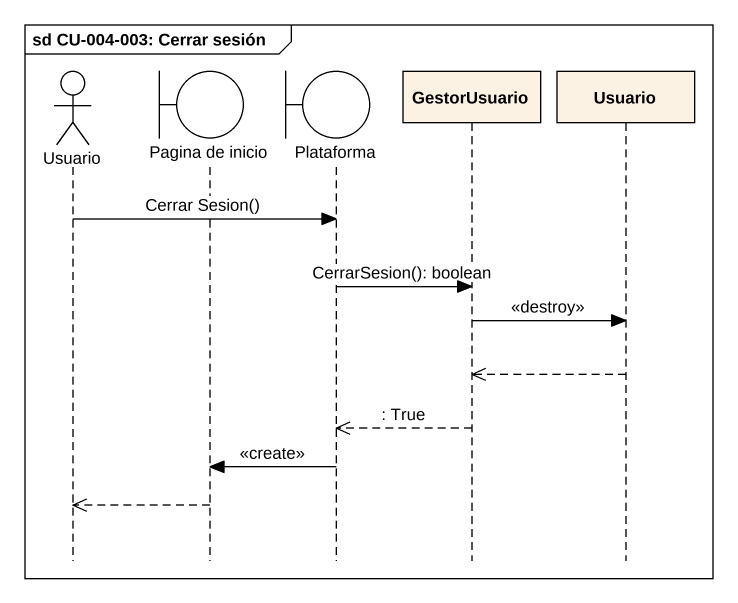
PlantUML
@startuml
mainframe sd CU-004-003: Cerrar sesión
hide footbox
actor Usuario
boundary "Pagina de inicio" as Pagina_de_inicio
boundary Plataforma
participant GestorUsuario
participant "Usuario" as Usuario_2

Usuario -> Plataforma : Cerrar Sesion()
Plataforma -> GestorUsuario : CerrarSesion(): boolean
GestorUsuario -> Usuario_2 : <<destroy>>
Usuario_2 -->> GestorUsuario
GestorUsuario -->> Plataforma : : True
Plataforma -> Pagina_de_inicio : <<create>>
Pagina_de_inicio -->> Usuario
@enduml
